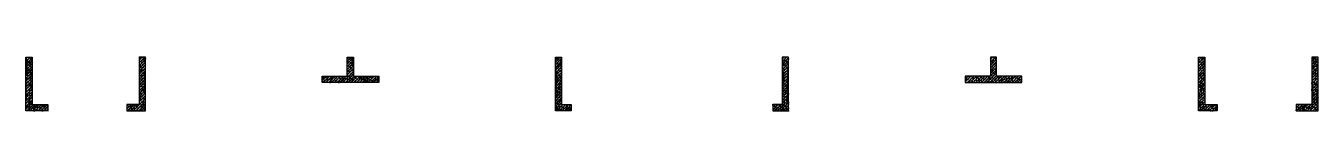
# Model space of a CAD drawing. Extents: x -100030 to 2378000, y -30375 to 1700000.
# Drawn here: x 382145 to 423145, y 685625 to 687325 of the extents above; entities that cross this region are included whole.
import ezdxf

# ---------------------------------------------------------------- set-up
doc = ezdxf.new("R2010")
doc.units = 0
doc.header["$LTSCALE"] = 500
for name, color, linetype in [('S_WALL', 2, 'CONTINUOUS'), ('S_WALL_HACH', 30, 'CONTINUOUS'), ('S_WALL_OTHE_HACH', 33, 'CONTINUOUS')]:
    doc.layers.add(name, color=color, linetype=linetype)
pattern_1 = [(45, (0, -150000), (-44.194174, 44.194174), []), (50, (0, -150000), (179.315046, -15.688034), [18.75, -206.25]), (355, (0, -150000), (-34.687833, 188.048033), [15, -165]), (100.4514, (14.94, -150001.3), (144.627345, 172.359886), [15.935047, -175.285528]), (46.1842, (0, -149950), (266.81026, -41.379754), [28.125, -309.375]), (96.6356, (22.23, -149953.45), (233.66568, 243.52947), [23.90257, -262.92825]), (351.1842, (0, -149950), (233.66549, 243.52965), [22.5, -247.5]), (21, (25, -149962.5), (149.226763, -100.654723), [18.75, -206.25]), (326, (25, -149962.5), (60.828833, 181.28751), [15, -165]), (71.4514, (37.44, -149970.89), (210.055657, 80.632624), [15.935047, -175.285528]), (37.5, (0, -150000), (3.039964, 83.2234635), [0, -163, 0, -167.5, 0, -165.625]), (7.5, (0, -150000), (65.767384, 98.602928), [0, -95.5, 0, -159.25, 0, -63.125]), (327.5, (-55.75, -150000), (133.455609, -5.638718), [0, -62.5, 0, -195, 0, -258.75]), (317.5, (-80.75, -150000), (145.796542, 25.026246), [0, -81.25, 0, -129.5, 0, -183.75])]
pattern_2 = [(45, (200, -150000), (-44.194174, 44.194174), []), (50, (200, -150000), (179.315046, -15.688034), [18.75, -206.25]), (355, (200, -150000), (-34.687833, 188.048033), [15, -165]), (100.4514, (214.94, -150001.3), (144.627345, 172.359886), [15.935047, -175.285528]), (46.1842, (200, -149950), (266.81026, -41.379754), [28.125, -309.375]), (96.6356, (222.23, -149953.45), (233.66568, 243.52947), [23.90257, -262.92825]), (351.1842, (200, -149950), (233.66549, 243.52965), [22.5, -247.5]), (21, (225, -149962.5), (149.226763, -100.654723), [18.75, -206.25]), (326, (225, -149962.5), (60.828833, 181.28751), [15, -165]), (71.4514, (237.44, -149970.89), (210.055657, 80.632624), [15.935047, -175.285528]), (37.5, (200, -150000), (3.039964, 83.2234635), [0, -163, 0, -167.5, 0, -165.625]), (7.5, (200, -150000), (65.767384, 98.602928), [0, -95.5, 0, -159.25, 0, -63.125]), (327.5, (144.25, -150000), (133.455609, -5.638718), [0, -62.5, 0, -195, 0, -258.75]), (317.5, (119.25, -150000), (145.796542, 25.026246), [0, -81.25, 0, -129.5, 0, -183.75])]

msp = doc.modelspace()

# ---------------------------------------------------------------- hatches: boundary and pattern name
at = {"layer": 'S_WALL_HACH'}
h = msp.add_hatch(color=256, dxfattribs=at)
h.dxf.hatch_style = 1
h.paths.add_polyline_path([(382145, 687325), (382345, 687325), (382345, 685825), (382845, 685825), (382845, 685625), (382345, 685625), (382145, 685625)])
h = msp.add_hatch(color=256, dxfattribs=at)
h.dxf.hatch_style = 1
h.paths.add_polyline_path([(385945, 687325), (385745, 687325), (385745, 685825), (385345, 685825), (385345, 685625), (385945, 685625), (385945, 686525)])
h = msp.add_hatch(color=256, dxfattribs=at)
h.dxf.hatch_style = 1
h.paths.add_polyline_path([(391546, 686725), (392345, 686725), (392345, 687325), (392545, 687325), (392545, 686725), (393345, 686725), (393345, 686525), (391546, 686525)])
h = msp.add_hatch(color=256, dxfattribs=at)
h.dxf.hatch_style = 1
h.paths.add_polyline_path([(398945, 687325), (399145, 687325), (399145, 685825), (399445, 685825), (399445, 685625), (398945, 685625), (398945, 686525)])
h = msp.add_hatch(color=256, dxfattribs=at)
h.dxf.hatch_style = 1
h.paths.add_polyline_path([(406345, 687325), (406145, 687325), (406145, 685825), (405845, 685825), (405845, 685625), (406345, 685625), (406345, 686525)])
h = msp.add_hatch(color=256, dxfattribs=at)
h.dxf.hatch_style = 1
h.paths.add_polyline_path([(413745, 686725), (412945, 686725), (412945, 687325), (412745, 687325), (412745, 686725), (411945, 686725), (411945, 686525), (413745, 686525)])
h = msp.add_hatch(color=256, dxfattribs=at)
h.dxf.hatch_style = 1
h.paths.add_polyline_path([(419345, 687325), (419545, 687325), (419545, 685825), (419945, 685825), (419945, 685625), (419345, 685625), (419345, 686525)])
h = msp.add_hatch(color=256, dxfattribs=at)
h.dxf.hatch_style = 1
h.paths.add_polyline_path([(423145, 687325), (422945, 687325), (422945, 685825), (422445, 685825), (422445, 685625), (422945, 685625), (423145, 685625)])
at = {"layer": 'S_WALL_OTHE_HACH'}
h = msp.add_hatch(dxfattribs=at)
h.set_pattern_fill('钢筋混凝土', color=256, scale=25)
h.set_pattern_definition([(45, (-100, -150000), (-44.194174, 44.194174), []), (50, (-100, -150000), (179.315046, -15.688034), [18.75, -206.25]), (355, (-100, -150000), (-34.687833, 188.048033), [15, -165]), (100.4514, (-85.06, -150001.3), (144.627345, 172.359886), [15.935047, -175.285528]), (46.1842, (-100, -149950), (266.81026, -41.379754), [28.125, -309.375]), (96.6356, (-77.77, -149953.45), (233.66568, 243.52947), [23.90257, -262.92825]), (351.1842, (-100, -149950), (233.66549, 243.52965), [22.5, -247.5]), (21, (-75, -149962.5), (149.226763, -100.654723), [18.75, -206.25]), (326, (-75, -149962.5), (60.828833, 181.28751), [15, -165]), (71.4514, (-62.56, -149970.89), (210.055657, 80.632624), [15.935047, -175.285528]), (37.5, (-100, -150000), (3.039964, 83.2234635), [0, -163, 0, -167.5, 0, -165.625]), (7.5, (-100, -150000), (65.767384, 98.602928), [0, -95.5, 0, -159.25, 0, -63.125]), (327.5, (-155.75, -150000), (133.455609, -5.638718), [0, -62.5, 0, -195, 0, -258.75]), (317.5, (-180.75, -150000), (145.796542, 25.026246), [0, -81.25, 0, -129.5, 0, -183.75])])
h.paths.add_polyline_path([(382145, 687325), (382345, 687325), (382345, 685825), (382845, 685825), (382845, 685625), (382345, 685625), (382145, 685625)])
h = msp.add_hatch(dxfattribs=at)
h.set_pattern_fill('钢筋混凝土', color=256, scale=25)
h.set_pattern_definition(pattern_1)
h.paths.add_polyline_path([(385945, 687325), (385745, 687325), (385745, 685825), (385345, 685825), (385345, 685625), (385945, 685625), (385945, 686525)])
h = msp.add_hatch(dxfattribs=at)
h.set_pattern_fill('钢筋混凝土', color=256, scale=25)
h.set_pattern_definition(pattern_1)
h.paths.add_polyline_path([(391546, 686725), (392345, 686725), (392345, 687325), (392545, 687325), (392545, 686725), (393345, 686725), (393345, 686525), (391546, 686525)])
h = msp.add_hatch(dxfattribs=at)
h.set_pattern_fill('钢筋混凝土', color=256, scale=25)
h.set_pattern_definition(pattern_1)
h.paths.add_polyline_path([(398945, 687325), (399145, 687325), (399145, 685825), (399445, 685825), (399445, 685625), (398945, 685625), (398945, 686525)])
h = msp.add_hatch(dxfattribs=at)
h.set_pattern_fill('钢筋混凝土', color=256, scale=25)
h.set_pattern_definition(pattern_2)
h.paths.add_polyline_path([(406345, 687325), (406145, 687325), (406145, 685825), (405845, 685825), (405845, 685625), (406345, 685625), (406345, 686525)])
h = msp.add_hatch(dxfattribs=at)
h.set_pattern_fill('钢筋混凝土', color=256, scale=25)
h.set_pattern_definition(pattern_2)
h.paths.add_polyline_path([(413745, 686725), (412945, 686725), (412945, 687325), (412745, 687325), (412745, 686725), (411945, 686725), (411945, 686525), (413745, 686525)])
h = msp.add_hatch(dxfattribs=at)
h.set_pattern_fill('钢筋混凝土', color=256, scale=25)
h.set_pattern_definition(pattern_2)
h.paths.add_polyline_path([(419345, 687325), (419545, 687325), (419545, 685825), (419945, 685825), (419945, 685625), (419345, 685625), (419345, 686525)])
h = msp.add_hatch(dxfattribs=at)
h.set_pattern_fill('钢筋混凝土', color=256, scale=25)
h.set_pattern_definition([(45, (300, -150000), (-44.194174, 44.194174), []), (50, (300, -150000), (179.315046, -15.688034), [18.75, -206.25]), (355, (300, -150000), (-34.687833, 188.048033), [15, -165]), (100.4514, (314.94, -150001.3), (144.627345, 172.359886), [15.935047, -175.285528]), (46.1842, (300, -149950), (266.81026, -41.379754), [28.125, -309.375]), (96.6356, (322.23, -149953.45), (233.665676, 243.52947), [23.90257, -262.92825]), (351.1842, (300, -149950), (233.66549, 243.52965), [22.5, -247.5]), (21, (325, -149962.5), (149.226763, -100.654723), [18.75, -206.25]), (326, (325, -149962.5), (60.828833, 181.28751), [15, -165]), (71.4514, (337.44, -149970.89), (210.055657, 80.632624), [15.935047, -175.285528]), (37.5, (300, -150000), (3.039964, 83.2234635), [0, -163, 0, -167.5, 0, -165.625]), (7.5, (300, -150000), (65.767384, 98.602928), [0, -95.5, 0, -159.25, 0, -63.125]), (327.5, (244.25, -150000), (133.455609, -5.638718), [0, -62.5, 0, -195, 0, -258.75]), (317.5, (219.25, -150000), (145.796542, 25.026246), [0, -81.25, 0, -129.5, 0, -183.75])])
h.paths.add_polyline_path([(423145, 687325), (422945, 687325), (422945, 685825), (422445, 685825), (422445, 685625), (422945, 685625), (423145, 685625)])

# ---------------------------------------------------------------- linework, layer by layer
at = {"layer": 'S_WALL'}
for points in [[(382145, 687325), (382345, 687325), (382345, 685825), (382845, 685825), (382845, 685625), (382345, 685625), (382145, 685625)], [(391546, 686725), (392345, 686725), (392345, 687325), (392545, 687325), (392545, 686725), (393345, 686725), (393345, 686525), (391546, 686525)], [(413745, 686725), (412945, 686725), (412945, 687325), (412745, 687325), (412745, 686725), (411945, 686725), (411945, 686525), (413745, 686525)], [(423145, 687325), (422945, 687325), (422945, 685825), (422445, 685825), (422445, 685625), (422945, 685625), (423145, 685625)]]:
    msp.add_lwpolyline(points, close=True, dxfattribs=at)
for points in [[(385945, 687325), (385745, 687325), (385745, 685825), (385345, 685825), (385345, 685625), (385945, 685625), (385945, 686525), (385945, 686525), (385945, 687325)], [(398945, 687325), (399145, 687325), (399145, 685825), (399445, 685825), (399445, 685625), (398945, 685625), (398945, 686525), (398945, 686525), (398945, 687325)], [(406345, 687325), (406145, 687325), (406145, 685825), (405845, 685825), (405845, 685625), (406345, 685625), (406345, 686525), (406345, 686525), (406345, 687325)], [(419345, 687325), (419545, 687325), (419545, 685825), (419945, 685825), (419945, 685625), (419345, 685625), (419345, 686525), (419345, 686525), (419345, 687325)]]:
    msp.add_lwpolyline(points, dxfattribs=at)

doc.saveas('drawing.dxf')
